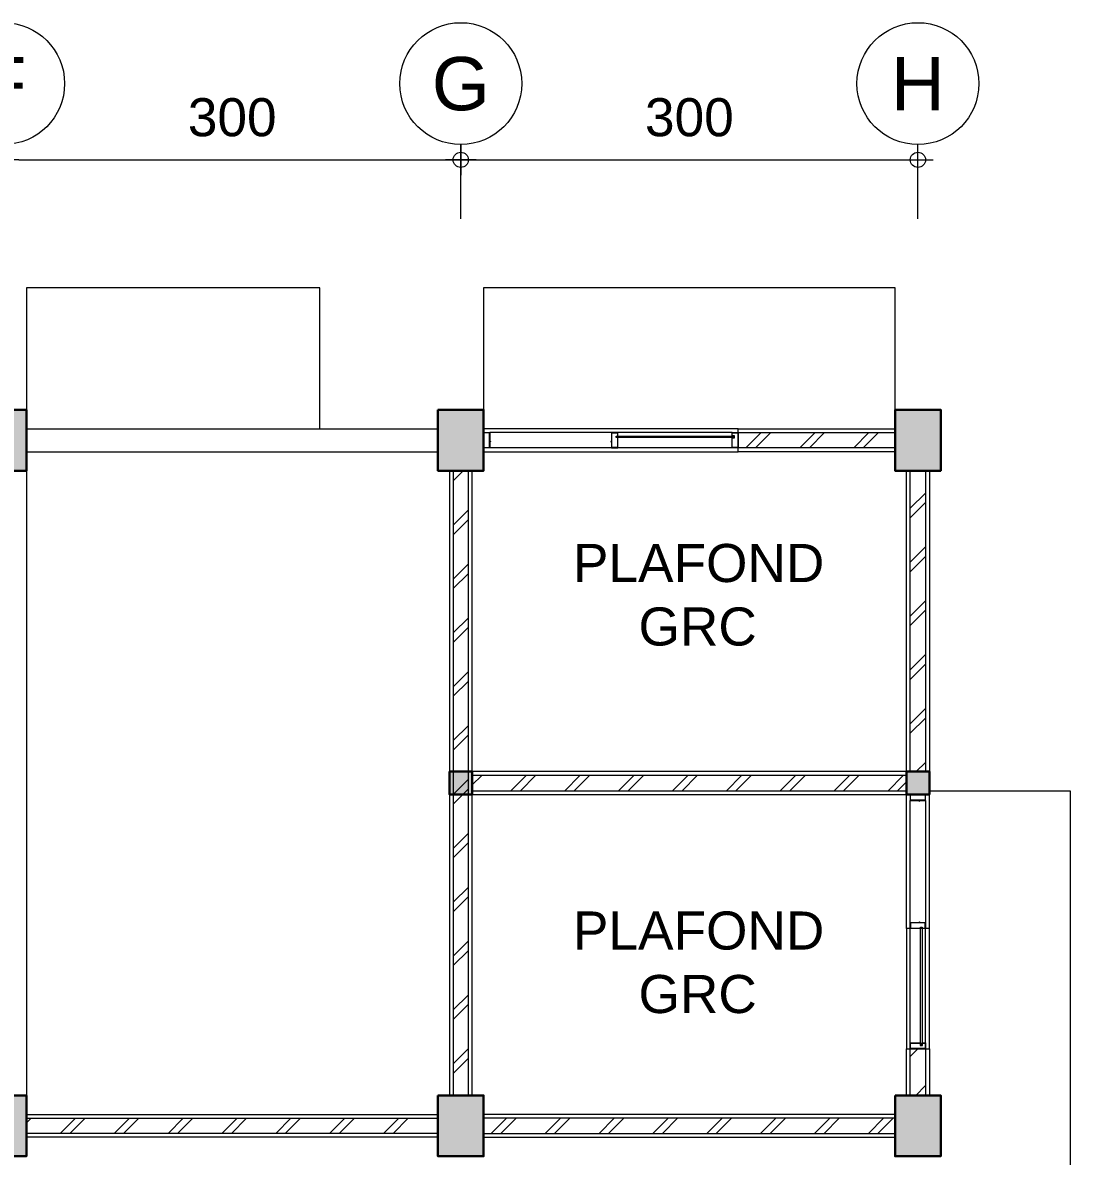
# Model space of a CAD drawing. Header units: millimetres. Extents: x -11 to 1625, y -267 to 180.
# Drawn here: x 933.5 to 940.38, y -143.33 to -135.89 of the extents above; entities that cross this region are included whole.
import ezdxf
from ezdxf.enums import TextEntityAlignment as Align

# ---------------------------------------------------------------- set-up
doc = ezdxf.new("R2010")
doc.units = ezdxf.units.MM
for name, color, linetype, lineweight in [('ars', 11, 'Continuous', 5), ('dinding', 5, 'Continuous', 15), ('KOLOM', 1, 'Continuous', 30), ('kus', 63, 'Continuous', 15), ('KUSEN', 30, 'Continuous', 15), ('lan', 7, 'Continuous', 15), ('not', 7, 'Continuous', 20), ('pla', 213, 'Continuous', 15), ('sol kol', 8, 'Continuous', 0), ('u', 6, 'Continuous', 20)]:
    doc.layers.add(name, color=color, linetype=linetype, lineweight=lineweight)
doc.styles.add('S', font='SIMPLEX', dxfattribs={"width": 1.1})
doc.styles.get("Standard").update_dxf_attribs({"font": 'ARIALUNI.TTF'})
doc.dimstyles.new('SK100', dxfattribs={"dimtxt": 0.25, "dimasz": 0.1, "dimexe": 0.1, "dimexo": 0, "dimgap": 0.15, "dimtad": 1, "dimdec": 0, "dimlfac": 100, "dimzin": 12, "dimdsep": 46, "dimtxsty": 'Standard', "dimblk": 'BULAT', "dimcen": 0.1, "dimclrd": 256, "dimclre": 256, "dimclrt": 256, "dimadec": 0, "dimazin": 3, "dimtfac": 1, "dimtdec": 0, "dimtofl": 0, "dimtmove": 0, "dimatfit": 3, "dimldrblk": 'BULAT', "dimfxl": 0, "dimtolj": 1, "dimtzin": 0, "dimlwd": -1, "dimlwe": -1, "dimarcsym": 0})
pattern_1 = [(45, (926.87966, -152.8798), (-0.1767767, 0.1767767), []), (45, (926.94216, -152.8798), (-0.1767767, 0.1767767), [])]
pattern_2 = [(45, (925.87966, -152.8798), (-0.1767767, 0.1767767), []), (45, (925.94216, -152.8798), (-0.1767767, 0.1767767), [])]

# ---------------------------------------------------------------- blocks, each defined once
blk = doc.blocks.new('KP')
at = {"layer": 'KOLOM'}
blk.add_lwpolyline([(0.075, -0.075), (-0.075, -0.075), (-0.075, 0.075), (0.075, 0.075), (0.075, -0.075)], dxfattribs=at)
blk = doc.blocks.new('K1')
at = {"layer": 'KOLOM'}
blk.add_lwpolyline([(0.2, 0.15), (-0.2, 0.15), (-0.2, -0.15), (0.2, -0.15), (0.2, 0.15)], dxfattribs=at)
blk = doc.blocks.new('BULAT')
for p, q in [((0, -1), (0, 1)), ((-1, 0), (1, 0))]:
    blk.add_line(p, q)
blk.add_circle((0, 0), 0.5)
blk = doc.blocks.new('*D2930')
at = {"layer": 'Defpoints', "color": 0, "ltscale": 0.15}
for p in [(936.3797, -136.7889), (936.3797, -137.1774), (933.3797, -137.225)]:
    blk.add_point(p, dxfattribs=at)
at = {"layer": 'u', "ltscale": 0.15}
for p, q in [((933.3797, -137.225), (933.3797, -136.6889)), ((936.3797, -137.1774), (936.3797, -136.6889)), ((933.4797, -136.7889), (936.2797, -136.7889))]:
    blk.add_line(p, q, dxfattribs=at)
at = {"layer": 'u', "ltscale": 0.15, "xscale": 0.1, "yscale": 0.1, "zscale": 0.1, "rotation": 180}
blk.add_blockref('BULAT', (933.3797, -136.7889), dxfattribs=at)
at = {"layer": 'u', "ltscale": 0.15, "xscale": 0.1, "yscale": 0.1, "zscale": 0.1}
blk.add_blockref('BULAT', (936.3797, -136.7889), dxfattribs=at)
at = {"layer": 'u', "ltscale": 0.15, "insert": (934.8797, -136.5111), "char_height": 0.25, "attachment_point": 5}
blk.add_mtext('\\A1;300', dxfattribs=at)
blk = doc.blocks.new('*D2932')
at = {"layer": 'Defpoints', "color": 0, "ltscale": 0.15}
for p in [(939.3797, -136.7889), (936.3797, -137.1774), (939.3797, -137.1774)]:
    blk.add_point(p, dxfattribs=at)
at = {"layer": 'u', "ltscale": 0.15}
for p, q in [((936.3797, -137.1774), (936.3797, -136.6889)), ((939.3797, -137.1774), (939.3797, -136.6889)), ((936.4797, -136.7889), (939.2797, -136.7889))]:
    blk.add_line(p, q, dxfattribs=at)
at = {"layer": 'u', "ltscale": 0.15, "xscale": 0.1, "yscale": 0.1, "zscale": 0.1, "rotation": 180}
blk.add_blockref('BULAT', (936.3797, -136.7889), dxfattribs=at)
at = {"layer": 'u', "ltscale": 0.15, "xscale": 0.1, "yscale": 0.1, "zscale": 0.1}
blk.add_blockref('BULAT', (939.3797, -136.7889), dxfattribs=at)
at = {"layer": 'u', "ltscale": 0.15, "insert": (937.8797, -136.5111), "char_height": 0.25, "attachment_point": 5}
blk.add_mtext('\\A1;300', dxfattribs=at)
blk = doc.blocks.new('NAV')
blk.add_circle((0, -0.4), 0.4)
at = {"style": 'S', "width": 0.75, "flags": 4}
blk.add_attdef('AV', text='', height=0.3, dxfattribs=at).set_placement((0, -0.4), align=Align.MIDDLE)

msp = doc.modelspace()

# ---------------------------------------------------------------- hatches: boundary and pattern name
at = {"layer": 'ars'}
h = msp.add_hatch(dxfattribs=at)
h.set_pattern_fill('TEMBOK', color=256, scale=0.25)
h.set_pattern_definition(pattern_1)
h.paths.add_polyline_path([(939.2296623, -138.6797891), (938.1996623, -138.6797891), (938.1996623, -138.5797891), (939.2296623, -138.5797891)])
h = msp.add_hatch(dxfattribs=at)
h.set_pattern_fill('TEMBOK', color=256, scale=0.25)
h.set_pattern_definition(pattern_1)
h.paths.add_polyline_path([(936.4296623, -142.9297891), (936.4296623, -138.8297891), (936.3296623, -138.8297891), (936.3296623, -142.9297891)])
h = msp.add_hatch(dxfattribs=at)
h.set_pattern_fill('TEMBOK', color=256, scale=0.25)
h.set_pattern_definition(pattern_2)
h.paths.add_polyline_path([(939.4296623, -138.8297891), (939.4296623, -140.8047891), (939.3296623, -140.8047891), (939.3296623, -138.8297891)])
h = msp.add_hatch(dxfattribs=at)
h.set_pattern_fill('TEMBOK', color=256, scale=0.25)
h.set_pattern_definition(pattern_1)
h.paths.add_polyline_path([(939.3046623, -140.8297891), (936.4546623, -140.8297891), (936.4546623, -140.9297891), (939.3046623, -140.9297891)])
h = msp.add_hatch(dxfattribs=at)
h.set_pattern_fill('TEMBOK', color=256, scale=0.25)
h.set_pattern_definition(pattern_2)
h.paths.add_polyline_path([(939.4296623, -142.6247891), (939.4296623, -142.9297891), (939.3296623, -142.9297891), (939.3296623, -142.6247891)])
h = msp.add_hatch(dxfattribs=at)
h.set_pattern_fill('TEMBOK', color=256, scale=0.25)
h.set_pattern_definition(pattern_1)
h.paths.add_polyline_path([(936.2296623, -143.1797891), (933.5296623, -143.1797891), (933.5296623, -143.0797891), (936.2296623, -143.0797891)])
h = msp.add_hatch(dxfattribs=at)
h.set_pattern_fill('TEMBOK', color=256, scale=0.25)
h.set_pattern_definition(pattern_1)
h.paths.add_polyline_path([(939.2296623, -143.0797891), (936.5296623, -143.0797891), (936.5296623, -143.1797891), (939.2296623, -143.1797891)])
at = {"layer": 'sol kol'}
for points in [[(933.2296623, -138.4297891), (933.2296623, -138.8297891), (933.5296623, -138.8297891), (933.5296623, -138.4297891)], [(936.2296623, -138.4297891), (936.2296623, -138.8297891), (936.5296623, -138.8297891), (936.5296623, -138.4297891)], [(939.2296623, -138.4297891), (939.2296623, -138.8297891), (939.5296623, -138.8297891), (939.5296623, -138.4297891)], [(936.3046623, -140.8047891), (936.4546623, -140.8047891), (936.4546623, -140.9547891), (936.3046623, -140.9547891)], [(939.3046623, -140.8047891), (939.4546623, -140.8047891), (939.4546623, -140.9547891), (939.3046623, -140.9547891)], [(933.2296623, -142.9297891), (933.2296623, -143.3297891), (933.5296623, -143.3297891), (933.5296623, -142.9297891)], [(936.2296623, -142.9297891), (936.2296623, -143.3297891), (936.5296623, -143.3297891), (936.5296623, -142.9297891)], [(939.2296623, -142.9297891), (939.2296623, -143.3297891), (939.5296623, -143.3297891), (939.5296623, -142.9297891)]]:
    msp.add_hatch(color=256, dxfattribs=at).paths.add_polyline_path(points)

# ---------------------------------------------------------------- linework, layer by layer
at = {"layer": 'ars'}
for points in [[(939.2296623, -138.6797891), (938.1996623, -138.6797891), (938.1996623, -138.5797891), (939.2296623, -138.5797891)], [(936.4296623, -142.9297891), (936.4296623, -138.8297891), (936.3296623, -138.8297891), (936.3296623, -142.9297891)], [(939.4296623, -138.8297891), (939.4296623, -140.8047891), (939.3296623, -140.8047891), (939.3296623, -138.8297891)], [(939.3046623, -140.8297891), (936.4546623, -140.8297891), (936.4546623, -140.9297891), (939.3046623, -140.9297891)], [(939.4296623, -142.6247891), (939.4296623, -142.9297891), (939.3296623, -142.9297891), (939.3296623, -142.6247891)], [(936.2296623, -143.1797891), (933.5296623, -143.1797891), (933.5296623, -143.0797891), (936.2296623, -143.0797891)], [(939.2296623, -143.0797891), (936.5296623, -143.0797891), (936.5296623, -143.1797891), (939.2296623, -143.1797891)]]:
    msp.add_lwpolyline(points, close=True, dxfattribs=at)
at = {"layer": 'dinding'}
for points in [[(939.2296623, -138.7047891), (938.1996623, -138.7047891), (938.1996623, -138.5547891), (939.2296623, -138.5547891)], [(936.4546623, -142.9297891), (936.4546623, -138.8297891), (936.3046623, -138.8297891), (936.3046623, -142.9297891)], [(939.4546623, -138.8297891), (939.4546623, -140.8047891), (939.3046623, -140.8047891), (939.3046623, -138.8297891)], [(939.3046623, -140.8047891), (936.4546623, -140.8047891), (936.4546623, -140.9547891), (939.3046623, -140.9547891)], [(939.4546623, -142.6247891), (939.4546623, -142.9297891), (939.3046623, -142.9297891), (939.3046623, -142.6247891)], [(936.2296623, -143.2047891), (933.5296623, -143.2047891), (933.5296623, -143.0547891), (936.2296623, -143.0547891)], [(939.2296623, -143.0547891), (936.5296623, -143.0547891), (936.5296623, -143.2047891), (939.2296623, -143.2047891)]]:
    msp.add_lwpolyline(points, close=True, dxfattribs=at)
at = {"layer": 'kus'}
for p, q in [((937.3696623, -138.5797891), (936.5696623, -138.5797891)), ((938.1596623, -138.5797891), (937.4096623, -138.5797891)), ((938.1596623, -138.6017891), (938.1596623, -138.5797891)), ((938.1596623, -138.5797891), (938.1996623, -138.5797891)), ((938.1611146, -138.6017891), (938.1596623, -138.6017891)), ((938.1596623, -138.6797891), (938.1596623, -138.6127891)), ((938.1596623, -138.6127891), (938.1611146, -138.6127891)), ((938.1611146, -138.6042891), (938.1611146, -138.6017891)), ((938.1628619, -138.6042891), (938.1611146, -138.6042891)), ((938.1611146, -138.6127891), (938.1611146, -138.6102891)), ((938.1611146, -138.6102891), (938.1628619, -138.6102891)), ((938.1616623, -138.5817891), (938.1976623, -138.5817891)), ((938.1616623, -138.5997891), (938.1616623, -138.5817891)), ((938.1766623, -138.5997891), (938.1616623, -138.5997891)), ((938.1616623, -138.6777891), (938.1616623, -138.6147891)), ((938.1616623, -138.6147891), (938.1766623, -138.6147891)), ((938.1646207, -138.6017891), (938.1628619, -138.6042891)), ((938.1628619, -138.6102891), (938.1646207, -138.6127891)), ((938.1746623, -138.6017891), (938.1646207, -138.6017891)), ((938.1646207, -138.6127891), (938.1746623, -138.6127891)), ((938.1746623, -138.6127891), (938.1746623, -138.6017891)), ((938.1766623, -138.6147891), (938.1766623, -138.5997891)), ((938.1976623, -138.5817891), (938.1976623, -138.6777891)), ((937.3696623, -138.6797891), (936.5696623, -138.6797891)), ((938.1596623, -138.6797891), (937.4096623, -138.6797891)), ((938.1996623, -138.6797891), (938.1596623, -138.6797891)), ((938.1976623, -138.6777891), (938.1616623, -138.6777891)), ((939.3046623, -141.8347891), (939.3046623, -140.9547891)), ((939.3296623, -141.7947891), (939.3296623, -140.9947891)), ((939.4296623, -140.9947891), (939.4296623, -141.7947891)), ((939.3296623, -142.5847891), (939.3296623, -141.8347891)), ((939.4296623, -142.5847891), (939.4296623, -141.8347891))]:
    msp.add_line(p, q, dxfattribs=at)
for points in [[(936.5745506, -138.6397891), (936.5696623, -138.6397891), (936.5696623, -138.6412415), (936.5696623, -138.6797891), (936.5296623, -138.6797891), (936.5296623, -138.5797891), (936.5696623, -138.5797891), (936.5696623, -138.6362831), (936.5745506, -138.6380419)], [(936.5676623, -138.5817891), (936.5316623, -138.5817891), (936.5316623, -138.6777891), (936.5676623, -138.6777891)], [(937.364774, -138.6397891), (937.3696623, -138.6397891), (937.3696623, -138.6412415), (937.3696623, -138.6797891), (937.4096623, -138.6797891), (937.4096623, -138.5797891), (937.3696623, -138.5797891), (937.3696623, -138.6362831), (937.364774, -138.6380419)], [(937.3716623, -138.5817891), (937.4076623, -138.5817891), (937.4076623, -138.6777891), (937.3716623, -138.6777891)], [(938.1746623, -138.6022891), (938.1746623, -138.6122891), (937.3996623, -138.6122891), (937.3996623, -138.6022891)], [(939.3896623, -140.9996774), (939.3896623, -140.9947891), (939.3911146, -140.9947891), (939.4296623, -140.9947891), (939.4296623, -140.9547891), (939.3296623, -140.9547891), (939.3296623, -140.9947891), (939.3861562, -140.9947891), (939.387915, -140.9996774)], [(939.3316623, -140.9927891), (939.3316623, -140.9567891), (939.4276623, -140.9567891), (939.4276623, -140.9927891)], [(939.3896623, -141.7899008), (939.3896623, -141.7947891), (939.3911146, -141.7947891), (939.4296623, -141.7947891), (939.4296623, -141.8347891), (939.3296623, -141.8347891), (939.3296623, -141.7947891), (939.3861562, -141.7947891), (939.387915, -141.7899008)], [(939.3316623, -141.7967891), (939.3316623, -141.8327891), (939.4276623, -141.8327891), (939.4276623, -141.7967891)], [(939.4071623, -142.5997891), (939.3971623, -142.5997891), (939.3971623, -141.8247891), (939.4071623, -141.8247891)]]:
    msp.add_lwpolyline(points, close=True, dxfattribs=at)
at = {"layer": 'KUSEN'}
for p, q in [((938.1996623, -138.5797891), (938.1996623, -138.6362831)), ((938.1996623, -138.6362831), (938.1996623, -138.6380419)), ((938.1996623, -138.6380419), (938.1996623, -138.6397891)), ((938.1996623, -138.6397891), (938.1996623, -138.6797891)), ((939.3296623, -142.6247891), (939.3296623, -142.5847891)), ((939.3296623, -142.5847891), (939.3966623, -142.5847891)), ((939.3696623, -142.6247891), (939.3296623, -142.6247891)), ((939.3316623, -142.6227891), (939.3316623, -142.5867891)), ((939.3316623, -142.5867891), (939.3946623, -142.5867891)), ((939.4276623, -142.6227891), (939.3316623, -142.6227891)), ((939.3714096, -142.6247891), (939.3696623, -142.6247891)), ((939.3731683, -142.6247891), (939.3714096, -142.6247891)), ((939.4296623, -142.6247891), (939.3731683, -142.6247891)), ((939.3946623, -142.5867891), (939.3946623, -142.6017891)), ((939.3946623, -142.6017891), (939.4096623, -142.6017891)), ((939.3966623, -142.5847891), (939.3966623, -142.5862415)), ((939.3966623, -142.5862415), (939.3991623, -142.5862415)), ((939.3991623, -142.5879887), (939.3966623, -142.5897475)), ((939.3966623, -142.5897475), (939.3966623, -142.5997891)), ((939.3966623, -142.5997891), (939.4076623, -142.5997891)), ((939.3991623, -142.5862415), (939.3991623, -142.5879887)), ((939.4051623, -142.5879887), (939.4051623, -142.5862415)), ((939.4051623, -142.5862415), (939.4076623, -142.5862415)), ((939.4076623, -142.5897475), (939.4051623, -142.5879887)), ((939.4076623, -142.5862415), (939.4076623, -142.5847891)), ((939.4076623, -142.5847891), (939.4296623, -142.5847891)), ((939.4076623, -142.5997891), (939.4076623, -142.5897475)), ((939.4096623, -142.6017891), (939.4096623, -142.5867891)), ((939.4096623, -142.5867891), (939.4276623, -142.5867891)), ((939.4276623, -142.5867891), (939.4276623, -142.6227891)), ((939.4296623, -142.5847891), (939.4296623, -142.6247891))]:
    msp.add_line(p, q, dxfattribs=at)
at = {"layer": 'lan'}
for p, q in [((935.4546623, -137.6297891), (933.5296623, -137.6297891)), ((933.5296623, -137.6297891), (933.5296623, -138.4297891)), ((935.4546623, -138.5547891), (935.4546623, -137.6297891)), ((939.2296623, -137.6297891), (936.5296623, -137.6297891)), ((936.5296623, -137.6297891), (936.5296623, -138.4297891)), ((939.2296623, -138.4297891), (939.2296623, -137.6297891)), ((933.5296623, -138.5547891), (936.2296623, -138.5547891)), ((933.5296623, -138.7047891), (936.2296623, -138.7047891)), ((939.4546623, -140.9297891), (940.3796623, -140.9297891)), ((939.4546623, -141.8347891), (939.4546623, -140.9547891))]:
    msp.add_line(p, q, dxfattribs=at)
for points in [[(938.1996623, -138.5547891), (936.5296623, -138.5547891), (936.5296623, -138.7047891), (938.1996623, -138.7047891)], [(939.4546623, -142.6247891), (939.4546623, -141.8347891), (939.3046623, -141.8347891), (939.3046623, -142.6247891)]]:
    msp.add_lwpolyline(points, close=True, dxfattribs=at)
msp.add_lwpolyline([(940.3796623, -140.9297891), (940.3796623, -144.9297891)], dxfattribs=at)
at = {"layer": 'pla'}
msp.add_line((933.5296623, -138.8297891), (933.5296623, -142.9297891), dxfattribs=at)

# ---------------------------------------------------------------- block references
at = {"layer": 'KOLOM'}
for name, p, rotation in [('K1', (933.3796623, -138.6297891), 90), ('K1', (936.3796623, -138.6297891), 90), ('K1', (939.3796623, -138.6297891), 90), ('KP', (936.3796623, -140.8797891), 180), ('KP', (939.3796623, -140.8797891), 180), ('K1', (933.3796623, -143.1297891), 90), ('K1', (936.3796623, -143.1297891), 90), ('K1', (939.3796623, -143.1297891), 90)]:
    msp.add_blockref(name, p, dxfattribs=dict(at, rotation=rotation))
at = {"layer": 'not'}
ref = msp.add_blockref('NAV', (933.3796623, -135.8888559), dxfattribs=at)
ref.add_attrib('AV', 'F', dxfattribs={"layer": '0', "height": 0.35, "flags": 4}).set_placement((933.3796623, -136.2888559), align=Align.MIDDLE)
ref = msp.add_blockref('NAV', (936.3796623, -135.8888559), dxfattribs=at)
ref.add_attrib('AV', 'G', dxfattribs={"layer": '0', "height": 0.35, "flags": 4}).set_placement((936.3796623, -136.2888559), align=Align.MIDDLE)
ref = msp.add_blockref('NAV', (939.3796623, -135.8888559), dxfattribs=at)
ref.add_attrib('AV', 'H', dxfattribs={"layer": '0', "height": 0.35, "flags": 4}).set_placement((939.3796623, -136.2888559), align=Align.MIDDLE)

# ---------------------------------------------------------------- texts
at = {"layer": 'not', "char_height": 0.25, "attachment_point": 1}
for insert in [(937.0257626, -139.3103888), (937.0257626, -141.7227443)]:
    msp.add_mtext_dynamic_manual_height_columns('\\pi0.089949;PLAFOND\\P\\pi0.52029;GRC', width=1.784946573, gutter_width=4.3707989, heights=[0], dxfattribs=dict(at, insert=insert))

# ---------------------------------------------------------------- dimensions: what is measured, and where the dimension line sits
at = {"layer": 'u', "ltscale": 0.15}
for base, p1, p2, picture, middle in [((936.3796623, -136.7888559), (933.3796623, -137.224963), (936.3796623, -137.1773663), '*D2930', (934.8796623, -136.7888559)), ((939.3796623, -136.7888559), (936.3796623, -137.1773663), (939.3796623, -137.1773663), '*D2932', (937.8796623, -136.7888559))]:
    dim = msp.add_linear_dim(base=base, p1=p1, p2=p2, dimstyle='SK100', dxfattribs=at)
    dim.commit()
    dim.dimension.update_dxf_attribs({"geometry": picture, "text_midpoint": middle, "dimtype": 160})

doc.saveas('drawing.dxf')
